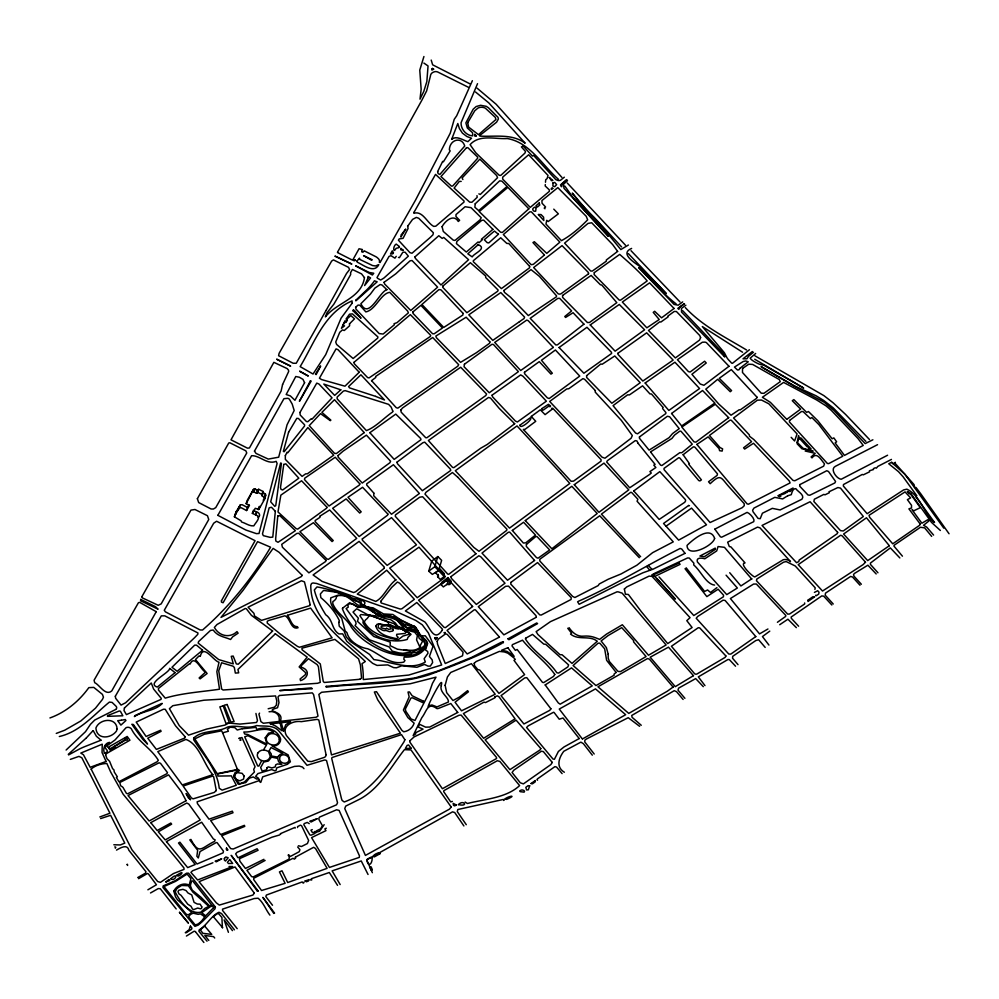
<?xml version="1.0" encoding="UTF-8"?>
<svg xmlns="http://www.w3.org/2000/svg" width="999" height="999" viewBox="0 0 999 999"><rect width="100%" height="100%" fill="white"/><g stroke="black" fill="none" stroke-linecap="round" stroke-linejoin="round"><path stroke-width="1.5" d="M438.286 574.437L437.599 576.735L440.297 579.42L443.656 576.997L444.343 573.676L439.298 568.231M444.343 573.676L443.656 576.997M297.565 827.559L297.577 826.61L300.437 825.137L301.636 825.811L308.641 840.459L307.405 843.556L301.461 846.515L298.401 845.753M212.824 774.887L212.824 774.662C203.684 764.347 199.438 744.33 185.926 739.41L157.78 751.623L182.255 784.952L212.824 774.662M498.439 234.216L488.798 242.932L487.225 242.657L484.278 239.723L494.43 231.044L498.464 234.315M545.292 184.553L545.204 185.989L549.275 189.847L549.363 191.346L530.257 207.392L502.672 179.071L502.684 177.16L528.646 154.758L548.051 175.462L547.077 178.621L545.716 179.72L545.479 182.255M280.444 720.616C284.653 710.189 262.512 712.05 277.535 707.742L278.983 702.597L277.997 696.977L279.333 695.504L312.287 692.881L313.599 694.58L317.994 716.096L316.096 717.257L263.374 723.251L260.914 721.64L258.928 714.16L259.565 713.136M434.715 637.936L435.689 639.822L437.187 637.911M186.101 793.631L188.249 797.789L189.161 797.352L186.413 793.768M253.296 510.327L256.78 512.062L255.931 515.009C262.188 516.808 255.257 522.902 253.821 525.886C249.288 526.261 246.079 523.326 241.558 521.977L241.121 520.841L234.403 516.795L236.351 511.388L240.334 504.845L242.183 504.72L247.477 507.48L246.566 510.539L241.271 507.767L239.423 507.904L235.427 514.448M729.72 572.727L740.896 585.963L751.81 578.808M234.403 516.795L236.351 511.388M235.577 514.485L236.488 511.438M238.087 509.827L238.998 506.78M238.212 509.977L239.123 506.93M239.423 507.904L240.334 504.845M246.566 510.539L249.463 505.357L246.191 503.683L247.103 500.636L253.534 489.298L254.932 488.911L257.355 490.159L258.679 489.273L263.087 491.471L261.713 495.329L265.06 498.414L258.816 509.44L255.245 508.291L252.372 513.386L255.931 515.009M246.191 503.683L253.534 489.298M252.61 492.345L254.021 491.97L254.932 488.911M254.021 491.97L256.443 493.206L257.58 489.797M256.443 493.206L257.243 493.094L258.167 490.047M257.243 493.094L258.679 489.273M252.372 513.386L252.984 511.351M255.869 515.109C255.145 508.491 262.787 514.922 258.092 517.345M261.713 495.329L263.087 491.471M262.175 495.954L263.224 492.582L262.625 492.282M258.192 509.615L258.803 507.579M258.816 509.44L259.74 506.393L259.103 506.555M264.56 497.19L265.472 494.13L263.224 492.582M265.06 498.414L265.472 494.13M443.656 575.961L438.611 570.529L432.342 574.388L428.733 571.178L431.78 561.026L437.837 556.555L441.645 560.364L438.598 570.529L435.527 572.664L438.611 576.061L437.599 576.735M428.733 571.178L434.79 566.72L437.837 556.555M441.058 584.627L441.745 582.342L447.939 577.634L451.223 581.256L450.537 583.541L448.926 584.79L447.889 583.653L443.344 586.937L441.058 584.627L446.053 580.831L448.039 580.794L450.537 583.541M446.053 580.831L447.939 577.634M447.065 584.715L447.752 582.429M448.039 580.794L447.377 579.545M423.926 56.518L419.767 70.117L421.153 89.261L420.005 99.163L423.776 91.433L426.848 81.556L428.047 65.934L423.876 63.062M260.801 782.342L262.7 776.847L294.443 766.408L299.188 766.071L302.472 767.057L303.983 768.681M666.021 526.198L691.545 508.116L706.505 524.8L678.621 540.122L663.548 523.464L688.623 505.482M162.15 703.558C155.27 710.801 142.795 710.876 134.39 716.595L135.227 715.471L162.025 703.408M477.534 83.666L461.076 122.715C460.764 129.246 466.183 135.452 472.689 135.889L472.552 132.742L467.332 127.997L465.884 122.84L473.189 109.191L476.161 106.531L480.619 105.295L486.213 106.319L488.411 107.742L498.014 117.345L498.389 118.993L496.578 122.203L479.532 135.664M472.377 80.694L456.693 115.772L454.233 119.318L450.249 133.179L415.509 200.15L380.02 262.562L379.358 262.325A4.371 3.809 16.7 0 0 377.747 258.104A7.505 6.543 16.7 0 0 375.362 256.456L364.136 250.799A4.883 4.258 16.7 0 1 362.874 252.21L361.863 251.835M101.011 740.122L96.379 736.263L93.294 730.781M261.701 760.626L258.866 766.096L257.692 765.971L244.705 736.8L247.939 735.676L266.421 745.079L263.611 749.762M337.512 252.198L421.903 100.137L426.635 90.921L430.419 76.074A5.582 4.87 16.7 0 1 432.03 72.952L432.205 72.827A8.367 7.293 16.7 0 1 435.127 71.616A4.833 4.208 16.7 0 1 438.474 72.378L468.456 87.313M247.477 507.48L248.926 504.895M176.186 908.953L160.302 888.735L158.229 888.586L150.524 892.969M263.199 500.262L265.971 495.354M396.228 256.356L394.93 258.154L390.984 255.657L389.036 256.431L377.01 277.56L377.634 278.309L380.656 280.045L383.866 278.084L408.341 256.169L405.144 252.223L402.884 252.16L399.425 257.655L398.476 257.405M395.804 580.032L386.7 570.217L357.28 594.118L375.786 601.423C383.928 597.34 388.124 585.314 395.966 579.782M324.176 824.687L319.543 831.28L316.92 832.03L316.246 830.981L320.467 828.933L322.49 825.836L319.368 820.329A3.184 2.772 16.7 0 1 319.63 817.057L336.563 809.789L339.123 810.401L359.453 855.831L359.265 857.404L329.42 867.444L311.563 837.612L325.949 830.656L324.862 828.883L326.311 828.196M222.39 927.734L221.903 917.457L218.706 913.773L217.17 913.698L213.399 916.732L222.665 927.734M123.252 787.899L126.461 793.431L127.622 793.78L166.883 773.726L167.457 772.627L160.577 763.398L159.153 762.761L119.868 782.479L120.592 785.726L122.752 787.062M227.397 862.399L229.745 859.527L232.655 863.436L228.147 863.473M92.994 730.706L86.364 737.886M425.462 648.039L426.71 644.343L426.461 640.846L419.917 634.827L414.61 626.261L411.526 627.559L407.08 627.709L400.724 622.34C395.317 614.248 385.502 617.182 377.784 614.535C371.178 612.05 365.921 605.182 358.079 607.492L352.884 603.896L349.375 603.721L347.889 605.044L348.239 607.13L346.116 608.578L355.594 621.465L356.094 623.726L355.057 625.549L369.493 639.772L389.16 646.94L392.245 651.136L398.851 652.859L402.784 653.296L412.212 652.01L420.891 648.413L420.292 645.429L422.602 641.183L419.118 638.186L417.707 632.567L414.448 630.619L404.732 629.507L397.078 620.079L388.661 616.982L382.417 617.082L375.087 613.274L371.828 607.979L366.208 607.105L358.566 602.135L345.342 595.529L337.038 595.516L330.819 597.839C329.033 606.293 337.287 612.275 341.745 618.381L345.13 630.906L346.953 632.642C349.051 641.42 359.303 647.464 367.732 648.788C379.695 653.696 389.685 665.359 403.808 662.112L404.97 660.576L403.808 659.228L404.17 657.067C412.387 657.642 420.679 654.907 425.462 648.039L424.175 649.25M478.071 244.83L478.621 244.78C487.112 248.801 474.125 253.209 472.202 256.893L467.807 253.833L478.196 244.705M86.064 738.149L68.294 754.357M124.513 738.623L126.798 738.298L127.497 739.909L124.75 740.434L114.698 746.528L115.547 747.439L114.897 747.889L113.749 747.689L109.915 749.962L108.903 748.214M275.374 633.803L237.924 669.48L238.711 672.851L235.339 673.076L234.315 667.419L233.017 666.158L221.616 662.762L218.719 670.853L221.666 689.06L223.089 690.009L317.607 683.279L320.242 682.379L318.419 666.683L317.145 664.597L308.466 658.691L301.386 665.546L301.298 667.207C310.914 670.179 307.804 678.358 300.524 680.656L300.125 678.97L305.382 674.662L305.744 672.777L299.138 666.92L307.168 657.117L275.249 633.741M566.858 179.895L561.938 184.178L561.75 186.751L561.163 186.463L560.539 184.865L566.57 179.595M564.323 177.198L560.526 180.245A4.446 3.884 16.7 0 1 558.041 180.494L555.844 179.633L533.566 155.407L532.442 156.056L523.101 146.016L521.403 146.915L525.511 151.461L524.912 153.122L500.749 175.412L499.213 175.287L475.849 152.847L470.079 144.655C479.445 134.103 494.98 139.311 507.292 138.549C530.019 142.382 542.37 165.484 558.429 179.271M567.519 180.607L563.436 184.34L564.023 188.361L608.354 236.301L573.913 198.813L564.885 186.114M753.521 352.222L748.501 356.331L746.977 358.766L743.019 358.828L752.334 351.523M755.656 353.471L750.187 358.154L751.26 359.54A29.396 25.637 16.7 0 0 759.527 364.26L764.098 365.347L803.683 388.062L754.732 359.253M749.412 349.762L732.517 363.274A1.349 1.174 16.7 0 1 731.031 362.425L728.583 359.865A12.675 11.051 16.7 0 1 726.385 356.618L724.412 352.772L702.309 326.548L742.557 352.222M434.802 637.749L436.963 637.574M814.897 589.422L815.221 587.837L795.241 565.971L786.188 561.563L783.553 562.187L756.805 579.058A11.339 9.89 16.7 0 0 756.493 580.756L787.687 614.135L789.61 613.998L804.657 603.983L804.657 602.946M811.038 457.018L815.184 453.296L805.182 451.024M115.31 848.201L115.772 847.252L114.86 846.827M811.962 457.929C816.957 451.036 821.29 460.414 824.5 463.811L823.638 466.171L794.817 480.756L793.006 480.407L753.82 439.523L749.412 436.163L749.4 434.952L733.566 417.969L757.354 400.187L761.488 400.037L768.843 403.808L797.077 433.928L794.592 440.996L791.146 437.325M685.851 305.207L681.48 308.391L681.518 312.05L724.799 356.993L723.276 353.396L682.729 310.739M452.347 801.423L450.674 801.885L443.656 791.57L443.868 790.646L497.302 760.726L499.862 761.425L519.605 785.601C506.306 798.014 484.69 799.113 467.407 803.496L465.147 802.047M631.63 248.426C619.293 253.484 634.615 262.762 639.922 266.496L666.321 293.631L628.371 253.621M682.704 301.923L678.209 305.195L674.063 304.408L638.748 267.632C651.048 278.908 662.387 293.444 676.123 303.846M684.477 303.771L680.032 306.968L678.833 309.353L677.797 308.391L684.34 303.634M786.887 419.28L800.624 409.14L792.282 400.736L793.855 399.612L806.58 412.337L808.478 411.563L817.744 420.641L832.13 438.773L833.853 437.899L836.613 441.783L835.152 442.932L844.48 455.419L863.236 445.429L857.941 438.474L831.193 410.239L825.936 405.819L816.732 400.012L783.603 382.405L762.387 397.277L770.391 402.36L786.65 419.193M628.396 245.017L620.829 249.575L602.822 227.647L579.108 202.11L572.29 193.094L580.107 202.322A181.331 158.129 16.7 0 0 594.305 217.52L621.59 246.903M777.409 622.29L785.614 616.458L785.826 615.446L756.343 584.015L753.571 584.065L730.394 598.551L759.54 633.89L767.944 628.995M769.779 631.131L762.449 636.563L768.918 645.042M891.458 459.415L877.846 466.396L876.398 468.119L875.274 467.769L873.451 468.606L873.463 469.542L869.442 470.754L869.542 471.84L863.311 474.837L862.262 474.463L843.456 484.552L843.343 486.014L867.132 513.711L903.62 489.91L906.867 489.173C919.929 495.279 923.675 512.524 933.79 522.24L934.527 522.465L915.683 496.428L916.807 495.741L903.096 476.785L898.476 471.653L888.735 463.761L891.707 462.25L893.168 463.761L895.379 462.3M444.155 632.667L445.217 632.479M814.41 592.407L817.694 590.734L819.055 592.245L818.668 594.155L816.121 595.779L815.609 595.242M109.503 742.569L106.069 744.942A3.084 2.685 16.7 0 0 105.794 748.638L106.98 750.199A1.686 1.474 16.7 0 1 106.643 752.21L104.408 753.221M66.109 750.024L85.514 731.655L90.497 724.287L94.743 720.042L115.622 709.502M779.707 624.725L787.924 619.205L796.353 627.647M170.891 878.683C179.508 870.841 175.112 882.067 170.929 878.908M127.61 865.459L127.447 864.247L126.861 864.572M191.184 929.52L186.289 932.654A1.586 1.374 16.7 0 1 185.315 932.679L189.123 929.744L190.372 926.098M186.413 936.051L194.143 931.218L195.354 931.518M279.807 690.659L311.363 687.886L312.275 688.748L280.07 690.496M503.783 800.474L504.283 799.887L503.296 799.462L457.817 809.515L457.28 811.613L466.283 824.687M137.7 877.584L145.517 873.114L145.966 871.727L128.883 850.286C127.385 843.543 120.23 847.989 116.508 850.087M138.611 878.67L147.54 873.438L148.414 873.938L156.431 884.764L147.877 889.797M432.48 68.407L431.855 70.042L433.778 69.206L432.055 68.631L432.704 68.556M582.517 738.923L625.674 714.71L595.479 688.885L559.253 709.065L582.28 738.848M109.316 742.369C104.483 743.493 102.81 748.651 104.283 752.946M265.135 860.426L246.915 870.304L251.586 876.598L253.147 876.96L289.061 859.128L289.273 856.805L288.099 855.119M872.889 439.785L865.159 443.593L833.865 410.339L824.187 402.247L793.643 385.826L761.051 366.608L794.555 385.926L816.046 395.779L823.663 400.424L833.291 407.929L865.908 441.371M887.587 455.232L841.245 479.233C836.812 478.958 829.62 469.293 835.339 466.346L877.547 444.68M263.911 859.327L245.429 868.468L239.872 861.175L239.448 858.715L258.079 850.286L257.093 848.763L238.761 857.442L237.799 857.579L235.664 853.883L237.05 852.309L271.953 837.212L279.558 834.977M68.581 754.932L79.695 748.875A91.796 80.057 16.7 0 1 85.002 746.528L100.899 740.247M312.25 829.595L310.939 830.206L312.35 832.479L314.623 832.292L314.822 833.528L310.964 835.226L309.865 834.852L303.796 824.6L304.245 823.588L307.292 822.414L309.228 823.638M56.269 733.416L64.723 730.219L80.869 720.928L95.504 708.154L102.46 699.4L103.459 697.165L102.41 694.367L93.794 687.399L88.836 687.637C79.071 701.161 65.747 712.275 49.95 717.944M229.058 866.533L232.655 866.545L197.615 879.982L190.921 872.402L192.532 870.791L212.924 862.761M790.471 561.563L759.952 527.822L757.529 527.122L727.659 542.182L729.32 546.553L730.881 546.878L745.054 562.912C738.448 563.224 753.034 577.172 754.832 576.935L783.241 559.74A7.542 6.568 16.7 0 1 786.837 559.715A9.403 8.204 16.7 0 1 789.822 561.076A1.948 1.698 16.7 0 0 790.384 561.563M70.33 759.39L78.958 756.38L81.843 757.766L109.94 813.223L99.825 816.957M100.637 818.581L110.627 815.296L124.8 843.131L120.305 844.954L113.836 844.767M302.897 882.966L304.008 882.616L302.01 881.992L266.371 895.054L265.834 896.615L272.515 905.256M355.432 260.402L354.245 260.789L350.686 259.253L337.512 252.56M311.85 879.832L310.589 879.944L311.538 878.658L329.308 872.502L337.55 885.351M222.615 732.804L237.487 769.492L217.208 773.676L194.805 738.873L204.358 734.24L221.653 730.806L222.615 732.804L228.384 731.268L227.385 729.183L230.27 727.185L234.753 727.584L237.263 730.007L242.357 728.633M59.316 736.525C79.957 731.792 93.731 714.847 109.415 702.085L112.113 702.422L116.021 706.218A2.498 2.173 16.7 0 1 115.884 709.327M268.169 708.766L274.375 707.205L276.298 705.257L276.798 700.986L275.562 695.928L203.983 700.212L172.79 705.706L169.418 708.678L179.271 725.636L188.561 735.177L206.456 729.133L224.987 725.074L228.846 723.039L239.947 724.1L256.493 722.477L257.467 720.629L255.931 713.436M403.896 649.725C409.378 650.199 414.597 651.585 420.042 647.489L416.571 639.86L417.395 635.551L414.61 632.18L405.182 629.695L397.527 625.998L395.367 622.976L390.509 619.542L384.927 618.593L378.946 616.196L368.494 615.134L356.705 608.791L353.034 612.062L358.354 618.181L357.505 621.353L373.801 636.5L390.234 642.107L390.159 645.654L397.44 649.175L410.264 651.036M242.395 728.783L256.056 727.359L256.743 729.532C265.746 725.836 277.722 729.407 280.644 739.148C280.794 743.606 276.236 746.777 272.078 745.916L288.174 754.919L290.372 761.775L287.437 764.31L276.748 767.844L276.111 770.316L274.9 770.866L271.678 769.58L257.942 773.563L255.682 776.31L258.366 778.184L260.302 782.429M688.598 505.494L689.497 505.744M121.541 720.192L125.262 719.542L125.936 720.516L120.891 725.112L117.682 720.704L121.316 720.229M239.985 740.321L240.959 740.172L240.359 738.873L238.761 738.361L241.958 737.537L255.07 766.72L253.709 769.405L254.42 772.04L244.493 781.942L239.635 783.84L234.053 777.035L235.002 773.401L239.56 770.579L237.2 768.868M270.404 723.875L290.647 721.665L285.789 724.687L283.366 731.093M269.056 711.763C273.152 710.901 277.722 712.737 279.083 716.907L279.308 720.516M355.244 259.99L355.319 260.002A1.336 1.161 16.7 0 1 354.795 260.077A3.447 2.997 16.7 0 1 353.196 259.24L359.053 248.751L362.4 249.525A5.445 4.745 16.7 0 0 361.763 251.511M446.166 580.456L448.151 580.407M109.166 748.176L110.764 748.426L125.025 739.822L124.45 738.848M283.616 731.081L281.231 722.602M395.616 611.326L415.734 620.404L422.277 624.812L428.421 633.016L441.683 664.972L408.753 675.062L363.286 679.57A105.557 92.058 16.7 0 0 362.025 663.686L365.309 661.513C343.581 640.184 310.502 619.442 310.776 585.264L311.551 583.516L312.962 582.954L316.621 583.478L395.567 611.288M394.655 623.938L369.792 615.259L368.419 616.783A10.677 9.316 16.7 0 1 365.584 619.817L364.223 621.927C370.829 634.178 385.577 637.187 397.939 639.947L402.947 636.088L409.94 633.99C404.32 628.87 395.741 627.247 388.636 624.363L388.361 622.552L386.288 621.378L370.554 615.546L360.876 614.547L359.89 615.684L363.224 620.554L362.999 622.789C371.116 637.424 391.608 644.155 407.23 639.435L407.967 637.312L411.051 634.353C406.206 630.082 399.051 629.183 394.655 623.938L396.328 625.087M257.754 492.332L262.175 494.517M270.267 723.601L275.574 725.998L281.943 730.731L280.095 722.889M754.944 355.819L823.938 395.654L833.116 402.784L845.591 414.448L869.48 439.523M469.992 83.854L432.654 64.823L431.206 60.077M746.553 349.987C725.311 337.187 702.447 326.036 685.326 307.617M461.188 181.406L459.303 181.393L454.12 188.099L469.705 202.148L471.94 202.26L477.185 197.327L476.985 195.629M478.846 193.868L480.344 194.443L497.527 177.735L496.678 175.537L479.832 159.178L462.112 177.934L462.874 179.533M477.11 88.174L496.116 104.233L561.85 177.335M479.632 135.514L480.519 136.139C495.554 136.875 512.15 133.479 525.149 143.207L488.861 102.934L475.524 91.97M297.652 846.977L299.95 849.687L299.225 851.697L290.259 856.518L288.748 854.807M639.597 726.298L628.209 717.694L586.288 739.085L584.902 740.122L584.752 741.932L594.205 754.008M641.246 725.286L632.092 717.319L631.743 715.459L674.225 690.684L676.56 691.695L683.116 699.462M280.557 834.415L280.307 833.715L295.005 827.409L295.304 827.971M714.585 585.089C705.931 583.965 700.923 570.991 693.718 564.947L693.868 563.174L689.26 558.029L687.587 557.954L654.345 573.451L654.795 574.238L679.083 562.986L680.082 564.36L654.682 576.46L675.324 599.075L656.78 578.384M544.954 208.779L544.23 208.104L545.566 206.98L542.057 203.234L541.92 200.574L557.817 187.612L586.226 216.296L587.662 219.805C580.244 227.472 570.766 235.677 561.438 240.672L545.978 224.088L546.715 220.304L548.164 221.553L558.341 213.848L553.771 209.153M200.387 655.956C203.546 643.668 213.724 661.188 219.031 662.225L216.845 671.653L219.518 689.21C202.298 691.832 182.655 692.894 165.222 698.139L158.504 690.084L158.416 688.498L189.298 663.885L190.097 664.06C194.68 653.945 200.811 670.054 205.532 672.14L199.113 677.971L200.087 678.87L207.13 673.501L195.492 659.565L198.976 655.968L199.875 656.393M438.598 570.529L434.79 566.72M631.006 250.687L679.982 301.935M648.264 565.422L651.897 569.23M894.679 462.824L914.048 484.577L914.659 487.387L916.021 487.512L921.103 494.255L949.05 533.753M567.257 183.004L625.474 245.192M639.31 557.704L599.725 515.771L539.797 559.265L539.835 561.026L572.639 596.428L574.887 597.514L598.151 585.614L599.3 583.953L608.204 579.245L621.066 573.95L636.875 565.222L652.609 552.672L673.264 541.87L637.087 501.261L637.861 499.25L631.868 492.707A1.424 1.249 16.7 0 0 630.606 492.357L601.423 514.135L640.621 556.705M798.613 626.211L791.308 618.294L791.158 617.045L821.752 595.928L823.713 596.178L831.842 604.994M738.011 664.635L732.529 658.191L732.729 656.318L755.818 640.534L758.628 639.747L765.184 647.414M735.551 666.208L729.332 659.59L727.921 659.527L698.338 676.872L704.969 685.601M876.185 573.963L867.894 565.197L854.307 573.526L853.471 574.787L854.133 576.348L861.35 584.253M877.946 572.764L870.479 564.435L870.354 563.149L890.334 547.877L899.849 557.929M833.253 604.008L825.199 595.179L825.511 593.119L850.649 576.423L852.509 576.997L859.977 585.214M659.053 576.923L693.781 615.534L723.438 596.765L723.563 595.204L718.169 589.21L706.855 596.615L685.014 568.706M726.086 575.187L737.362 588.011L726.748 594.617L697.364 561.888C695.828 557.142 702.01 557.892 704.807 558.778L716.708 550.924L718.056 546.54L724.45 547.327L751.735 579.058M703.296 686.663L695.691 678.596L678.596 688.136L677.984 690.172L684.914 698.313M190.497 926.198L191.446 927.322A1.723 1.498 16.7 0 1 191.296 929.445M646.64 566.508L649.675 570.079M569.055 627.647C572.402 632.742 577.509 636.987 583.965 636.138A22.802 19.893 16.7 0 1 595.579 637.787L599.612 639.385L606.518 634.103L622.34 624.762L648.488 655.244L666.121 644.954L622.127 593.144L618.431 591.92L617.032 591.808L550.474 621.628L536.126 631.643L537.887 634.477L560.002 654.695L562.1 654.782L572.015 663.398L597.277 641.258C589.635 634.964 578.309 640.696 570.516 634.053L571.59 633.241L567.744 628.259M562.1 773.613L556.58 767.082L554.92 766.633L537.674 778.745L536.938 779.557L537.512 780.256M902.434 556.181L893.93 546.078L894.117 545.267L920.466 527.26L924.612 527.847L931.667 536.376M933.59 535.077L926.735 527.135L923.538 525.299L928.82 521.053L927.746 519.755L921.865 523.226L912.324 510.152L912.087 509.49L913.623 510.876L920.291 507.654L910.351 493.743L909.227 493.856L907.279 491.471L910.938 493.581L931.53 522.415L940.371 530.481M214.698 937.999L213.549 936.625L204.832 935.489L208.803 940.434M564.348 772.239C555.631 767.032 558.916 757.692 563.773 751.298L580.881 742.145L583.379 743.681L592.307 755.169M207.018 941.183L198.876 931.205L199.238 929.844C206.993 925.261 210.851 916.058 218.968 912.262L221.566 913.598L234.415 929.832M237.213 928.67L222.64 910.564L222.54 909.14L254.146 898.538L258.104 898.213C263.649 902.759 265.709 909.677 269.905 915.121M686.138 567.782L704.595 591.445L707.579 589.984L710.526 592.457L716.92 587.637M203.871 942.482L195.454 931.667M232.48 930.631L224.151 919.892L228.409 932.317M891.632 462.462L904.857 474.2L943.805 528.159M274.575 913.186L262.887 897.389L273.876 913.473M463.886 825.948L454.72 812.537L452.547 811.85L366.933 859.752C367.595 866.957 372.04 865.284 372.227 858.054L370.716 857.417L367.345 859.128L366.933 860.326L372.365 872.689M340.159 884.552L332.13 870.878L361.251 860.963L368.044 874.475M444.33 632.941A2.135 1.861 16.7 0 1 445.192 632.704M442.082 226.711L443.294 231.443L453.234 240.122L454.995 240.434L480.007 219.892L481.231 217.745L471.029 207.655L465.122 206.743L455.994 214.56L455.981 216.558L459.627 220.292L458.291 221.466C453.571 213.436 444.93 221.204 442.082 226.711M287.412 615.309C290.434 618.568 291.608 626.935 297.402 626.698L298.077 627.747C290.771 630.307 290.272 617.744 284.952 615.784L268.656 620.491L267.245 621.328L267.245 623.089L280.931 634.64L297.527 646.44L299.513 647.24L332.13 637.837L310.627 608.091L287.412 615.309M559.078 347.515L583.891 373.226L611.6 353.471L611.425 352.247L586.962 327.285L559.078 347.515M244.168 776.136L243.506 779.12L239.86 780.831L236.164 779.432L234.802 776.523A4.446 3.871 16.7 0 1 237.675 772.639L242.17 773.351L244.168 776.136M433.029 646.278L429.42 656.48L432.155 659.815L432.629 662.549L430.332 666.108L428.009 666.121L424.525 664.422L416.895 667.282L401.785 665.796L396.516 667.794L393.643 667.619L387.749 664.897L377.023 665.421L372.639 663.336L346.79 641.321L342.669 633.853L338.898 633.928C331.581 629.495 333.029 619.592 325.736 614.76C320.929 606.992 316.483 598.938 314.335 589.947L316.995 586.913C327.797 588.611 338.561 592.844 349.076 596.328C353.708 600.387 361.288 597.727 364.96 602.634L364.185 605.344L365.197 607.017L373.027 607.792L383.541 613.935L392.819 614.485L401.061 620.092L415.109 626.848L419.867 634.877L420.966 636.013L425.274 635.776L433.029 646.278M673.089 687.062L667.257 691.258L628.758 713.411L597.964 686.788L647.489 658.566L649.412 659.128L673.089 687.062M920.179 524.025L919.592 525.312L892.744 543.818L869.642 517.295L869.055 515.309L905.044 491.895L910.626 497.902L907.392 499.65L911.513 505.282L911.513 507.979L908.903 508.853L920.179 524.025M441.246 685.701C439.098 692.344 448.913 697.127 448.439 701.997L437 706.892L431.93 704.969L430.207 705.419A3.659 3.184 16.7 0 0 429.333 705.506C422.877 714.697 445.017 670.554 441.246 685.701M474.225 663.274L474.525 665.634L477.722 669.505L479.732 670.067L498.963 693.381L524.612 674.6L513.986 660.327L515.259 659.452L514.198 658.141L507.867 653.184L504.383 651.947L499.413 651.385L476.136 661.55L474.225 663.274M254.47 451.123L256.031 453.421L268.281 459.09L278.684 457.192L287.05 424.812L294.181 410.489L292.207 404.083L289.31 399.076L287.974 398.301L283.941 398.663L254.47 451.123M489.922 341.92L489.485 343.331L476.423 352.684L460.564 362.362L436.376 337.674L435.851 336.076L466.146 317.22L489.922 341.92M265.21 737.849L266.908 744.205L247.764 734.49L244.668 734.003L243.831 731.98C253.284 732.717 265.422 725.486 273.614 732.23L268.531 733.166L265.21 737.849M829.307 491.633L829.295 492.732L825.024 494.817L823.825 494.405L814.335 499.238L813.86 501.498L840.484 530.631L843.268 530.981L863.336 516.508L840.496 488.111L837.899 487.537L829.307 491.633M393.256 629.682L392.819 631.018L389.423 631.668L385.964 630.394A4.346 3.796 16.7 0 1 382.055 629.982L378.134 627.547L378.584 623.95L384.041 625.474L389.935 624.912L392.445 627.185L393.256 629.682M141.87 596.715L142.245 597.839L158.192 605.294L161.176 603.883L208.754 519.517L207.442 515.709L194.967 509.502L190.959 510.114L141.87 596.715M217.857 515.334L245.879 530.044L256.418 533.641L259.016 533.491L277.11 463.499L276.174 461.351C267.12 465.01 259.79 455.307 251.598 455.706L217.857 515.334M279.533 758.116C279.021 762.125 284.091 764.56 287.312 762.637C293.806 757.504 281.281 750.561 279.533 758.116M338.811 622.414L339.223 626.173L344.093 630.918L346.253 636.887L350.299 641.458L369.58 654.42L373.901 659.627C390.134 661.413 410.439 671.166 425.337 661.962L424.125 658.728L427.972 653.259L427.672 651.51L425.449 649.949L427.672 643.481C425.749 638.411 419.455 636.375 418.119 630.993L415.397 626.897C403.758 623.676 394.193 613.523 381.368 616.071L381.118 615.596A3.184 2.772 16.7 0 0 378.459 612.774L371.416 608.204L366.296 607.429L363.436 605.581L361.176 603.633L361.064 600.774L357.492 601.323L353.721 600.012C345.916 592.569 333.778 591.957 323.551 590.421L320.367 593.943L320.816 597.614C328.446 604.045 335.127 611.625 339.36 620.716L338.811 622.414M373.826 493.119L373.763 495.804L391.508 514.248L419.393 493.481L393.419 464.722L366.708 483.816L366.72 485.014L373.826 493.119M574.288 484.69L598.938 512.312L628.783 489.86L603.983 463.099L574.288 484.69M714.834 529.145L720.391 536.788L721.615 537.225L753.783 521.64C755.344 519.243 749.912 513.324 747.127 512.362L714.834 529.145M683.129 454.732L689.397 463.611L688.761 464.235L701.423 479.87L699.912 480.931L698.738 480.531L679.645 457.854L678.646 457.754L663.998 468.419L664.06 469.655L710.077 522.527L742.245 507.667L744.243 505.719L744.205 503.646L729.183 487.025C720.828 477.747 721.128 473.176 710.189 483.703L708.541 481.755L717.107 475.387L717.507 473.913L695.217 447.502A1.761 1.536 16.7 0 0 693.281 446.915L683.129 454.732M437.187 641.37L437.537 644.18L445.254 663.511L462.537 655.794L463.074 652.172L447.452 634.64A2.21 1.923 16.7 0 0 446.516 634.103L446.191 634.028A2.11 1.836 16.7 0 0 445.304 634.04L438.286 639.16L437.187 641.37M193.731 738.024L193.669 739.747C203.272 755.094 217.295 769.455 219.231 788.273L222.128 790.122L236.288 785.251L231.356 775.873L217.982 776.073L217.52 773.963L238.187 769.804L238.661 770.466L235.264 772.602L233.616 775.786L238.187 784.215L245.804 782.554L249.35 778.146L253.284 776.935L256.78 779.108L258.279 778.646L259.053 780.669L197.115 801.81L197.477 803.658L209.003 819.18L232.342 811.151L233.004 812.761L210.652 820.541L220.567 834.552L244.393 825.349L244.767 826.385L221.653 835.763L230.632 848.576L233.179 849.025L336.563 804.794L337.537 802.759L326.548 760.589A2.785 2.423 16.7 0 0 325.537 760.127A2.685 2.348 16.7 0 0 324.375 760.052L307.018 765.321L279.42 731.605C273.601 724.287 264.398 726.797 256.693 725.536C247.103 729.62 236.613 724.35 227.572 727.06C217.145 732.929 202.797 729.57 193.731 738.024M364.448 277.597C361.675 298.451 336.888 302.235 325.374 316.883L326.923 312.899L333.878 304.146L338.886 295.567L350.674 274.538L350.599 272.64L352.385 269.493L361.526 273.863L364.448 277.597M115.322 696.278L115.659 698.289L121.054 705.094L125.599 702.784L194.593 637.674L197.777 634.34L197.952 632.979L164.823 615.859L161.326 615.846L115.322 696.278M156.231 611.675L111.763 690.921C105.457 696.415 99.638 684.814 94.73 682.704L94.068 680.244L138.449 602.697L139.748 602.385L156.231 611.675M221.453 600.749L221.478 602.122L223.089 602.759L257.58 541.645L270.579 547.202C252.809 577.547 229.433 606.568 202.547 630.019L200.125 629.944L165.422 611.85L164.286 610.264L213.686 523.226L216.596 521.241L255.082 540.696L221.453 600.749M326.049 754.657L326.036 755.057A3.759 3.272 16.7 0 1 324.538 757.317L311.401 761.625L307.842 761.226L286.451 735.576C280.969 725.861 293.244 720.291 301.323 721.653L317.12 719.367L318.818 720.004L326.049 754.657M338.124 455.519L338.062 457.005L362.25 483.054L389.897 462.737L390.559 461.201L366.383 435.139L343.007 451.211L338.124 455.519M386.875 289.685C379.308 291.833 368.768 320.142 360.889 303.721L370.329 294.193L374.837 288.149L380.144 284.54L381.993 284.99L386.875 289.685M399.363 246.553L399.051 247.615L396.153 248.326C392.944 254.283 392.844 245.717 396.203 244.093L399.363 246.553M396.965 462.2L397.477 463.773L422.377 490.709L450.724 470.467L450.424 469.193L424.737 442.17L422.864 442.732L396.965 462.2M837.661 532.38L837.287 533.641L799.175 560.064L798.8 561.563L796.578 562.737L762.037 525.437L810.102 501.735L837.661 532.38M529.62 266.358L529.57 267.807L501.411 288.624L473.339 261.726L473.276 260.751L500.699 237.774L506.818 243.419L508.778 243.494L529.62 266.358M553.034 182.854L552.897 186.051L554.77 186.663L556.618 184.59L554.695 182.417L553.034 182.854M550.911 708.815L549.762 710.339L523.926 723.988L501.036 695.641L524.712 677.921L526.798 677.647L550.911 708.815M105.619 754.944L107.005 758.765L109.578 761.263L112.575 768.593L113.936 769.904L114.286 772.027L117.37 776.822L116.384 777.434L118.918 781.742L157.155 761.725L158.329 760.314C151.074 748.139 137.7 741.62 131.281 728.733A4.071 3.546 16.7 0 0 125.999 727.747L114.997 739.997L106.581 746.116L107.805 747.252L108.928 746.84L127.198 736.463L129.957 740.209L106.556 753.533A2.735 2.385 16.7 0 0 105.619 754.944M400.699 410.214L401.273 412.262L425.711 437.712L426.873 437.749L485.776 395.567L486.575 394.031L460.676 367.22L402.522 407.992L400.699 410.214M457.829 477.272L506.968 529.258L506.63 530.444L478.983 551.298L473.776 547.377L424.962 494.043L425.924 492.332L452.447 472.515L457.829 477.272M451.173 807.03L449.463 809.14L365.422 855.419L344.755 808.603L345.716 806.093L360.065 799C380.269 787.874 390.734 767.045 404.42 749.662L411.001 749.912L451.173 807.03M315.996 832.579L314.835 831.543L315.996 832.579M494.992 696.79L494.942 697.789L485.564 702.572L483.953 702.16L463.399 713.573L483.603 738.286L515.072 718.83L498.951 696.728L497.252 695.853L494.992 696.79M520.067 790.946L520.229 791.658L524.113 792.145C526.148 790.646 520.979 788.723 520.067 790.946M645.167 382.992L668.831 410.452L699.575 388.549L674.924 362.2L645.167 382.992M780.631 496.241L779.682 496.715L777.921 495.766L793.044 488.012L790.271 491.483L788.049 491.258L786.962 492.594L785.164 492.644L784.989 493.568L779.045 495.579L780.631 496.241M91.134 769.055L131.943 849.774L157.68 881.518L160.414 882.367L173.414 873.576L184.003 869.417L183.966 867.969L177.647 860.077L123.139 794.205L110.702 772.052L106.868 763.473C101.361 763.598 95.342 765.434 91.134 769.055M371.566 380.656L396.228 407.679L397.827 408.141L457.804 366.196L458.666 364.672L432.704 337.512L375.686 376.448L375.799 377.422L371.566 380.656M369.855 432.692L394.168 459.39L420.941 439.697L420.654 438.486L395.779 414.11L369.855 432.692M531.281 416.433L535.739 421.316L524.999 429.345L523.339 429.433L571.091 481.281L573.551 481.131L601.048 461.138L601.073 459.665L552.809 408.329L551.698 408.241L552.21 409.178L545.092 414.635L540.309 409.827L531.281 416.433M696.89 444.43L747.102 503.883L748.426 504.208L790.097 482.917L789.222 480.894L753.496 443.256L744.667 449.075L743.581 447.789L751.573 441.67L731.318 420.304L730.132 420.092L709.427 435.464L720.092 447.589L722.614 448.863L722.152 451.098L719.592 450.674L719.043 448.601L708.129 436.85L696.89 444.43M725.911 655.993L725.112 657.404L696.927 674.013A2.26 1.973 16.7 0 1 694.567 673.701L671.428 646.266L698.301 627.697L699.712 627.896L725.911 655.993M325.999 560.389L325.624 561.513L308.903 572.864L282.43 547.24L281.73 544.355L296.753 533.503L298.651 533.229L325.999 560.389M364.223 432.604L336.388 453.546L334.453 453.284L309.24 425.624L320.529 413.623L330.307 420.666L330.856 420.129L321.903 412.375L334.49 399.712L364.223 432.604M437.637 171.578L438.136 173.651L439.897 174.413L464.747 146.016C461.75 136.189 449.687 139.448 449.363 149.788L450.162 150.899L443.406 161.813L442.669 161.401L437.637 171.578M467.707 122.727L468.606 127.085L478.471 134.665L495.954 119.48L495.254 117.333L485.314 108.142A7.642 6.668 16.7 0 0 477.959 108.067L474.725 110.814L467.707 122.727M190.996 882.554L190.409 885.826L192.108 890.072L200.986 897.227L209.303 905.681L211.888 905.331L192.67 880.931L191.259 881.218L190.996 882.554M166.433 841.608L187.675 867.607L195.205 864.497L178.509 843.031L179.895 842.182L196.99 864.01L223.102 852.846L223.439 851.123L217.108 842.656L216.159 842.594L200.025 851.56L198.314 857.954L196.865 856.255L197.665 850.299L189.798 839.909L190.921 839.447C199.313 855.469 201.274 847.726 214.648 841.32L215.122 839.859L213.349 838.935L201.661 822.227L166.433 841.608M458.466 804.595C469.18 807.08 463.536 799.075 458.466 804.595M560.764 473.201L569.792 483.441L509.527 528.109L455.307 470.729L517.007 425.924L560.764 473.201M554.795 674.412L553.521 676.41L543.668 682.604L542.432 682.317L517.157 649.487L515.359 650.337L512 645.866L512.4 644.667L522.514 640.184C532.205 652.297 545.716 661.463 554.795 674.412M579.22 738.548L564.01 746.965L558.391 751.46L554.42 759.29L552.984 759.028L526.61 727.484L528.184 725.861L553.508 712.275A1.611 1.399 16.7 0 1 554.133 712.537L559.24 719.205L563.024 717.994L579.22 738.548M617.869 353.309L617.956 354.345L642.819 381.056L673.139 360.102L646.665 332.817L617.869 353.309M624.363 589.023L625.399 594.193L628.396 594.505L641.408 611.775L667.719 643.581L692.107 627.522L686.8 620.666L690.059 617.669L652.035 576.386L649.138 576.098L626.773 586.9L624.363 589.023M106.081 761.463L90.172 767.294L83.454 754.745L80.819 753.071L102.248 744.18L102.06 752.547L106.081 761.463M279.345 739.385C279.395 749.15 262.612 744.892 267.008 736.375L269.455 734.165C273.426 732.342 278.933 734.827 279.345 739.385M445.129 685.302L446.678 692.669L452.972 700.536L459.552 697.015L467.619 690.646L468.394 691.832L455.057 702.21L461.513 710.826L495.204 694.243L471.428 663.648L450.724 672.464L447.427 676.935L445.129 685.302M177.023 875.136C177.959 879.132 187.675 867.906 177.023 875.136M413.923 212.462L413.861 213.249C422.827 210.527 427.072 223.014 433.766 226.398L435.801 226.174L464.023 202.06L463.998 200.961L435.539 174.388L413.923 212.462M414.985 256.855L415.334 258.316L440.971 284.977L468.581 259.703L443.768 237.45L442.182 238.411L438.798 235.727L414.985 256.855M524.438 372.315L524.625 373.738L547.352 397.839L549.15 398.564L579.732 376.099L555.419 350L541.47 360.252L552.322 373.226L550.961 374.113L539.26 361.65L524.438 372.315M583.928 324.163L557.467 344.805L555.844 344.992L530.207 318.331L557.817 298.364L559.715 298.364L571.615 310.951L564.785 316.496L565.584 317.445L573.076 312.712L583.928 324.163M442.769 286.189L442.682 287.237L466.883 312.712L497.702 291.246L498.151 290.085L485.726 277.572L485.639 276.036L470.354 262.7L442.769 286.189M714.622 538.399C713.161 545.729 687.312 558.641 687.037 545.429C692.544 539.91 710.102 524.962 714.622 538.399M425.549 645.017L421.428 651.223L415.209 654.545C402.385 657.404 388.811 654.195 377.547 648.438C367.395 643.406 358.067 636.725 351.436 627.322C346.703 618.181 336.963 613.648 332.842 603.858L332.842 601.56A9.191 8.017 16.7 0 0 336.114 598.413L336.651 596.166L337.999 595.392C346.241 593.731 351.91 600.986 358.067 605.232C367.52 603.808 372.714 613.935 381.156 615.958C396.503 611.713 400.512 630.232 413.136 629.02C418.793 632.916 422.814 638.848 425.549 645.017M757.005 397.202L756.543 398.376L740.222 409.902L739.198 409.74L731.031 415.222L718.606 403.871L705.794 389.16L717.694 379.308L730.244 391.72L731.58 390.597L719.255 378.334L731.305 369.605L757.005 397.202M277.784 516.058L275.637 539.048L275.861 541.071L278.034 542.295L295.392 530.694L279.782 515.596L277.784 516.058M359.852 483.916L359.215 485.164L329.008 506.043L304.47 479.557L304.72 478.196L335.239 457.242L359.852 483.916M375.699 396.391L384.503 399.975L360.914 374.775L348.564 386.588L349.575 387.887L375.699 396.391M456.418 805.057L454.595 805.893L453.471 805.281L453.171 803.371L456.418 805.057M671.59 413.474L681.68 425.936L714.847 403.072L702.559 390.509L671.59 413.474M275.349 511.313L272.777 537.1L270.18 537.375L263.311 535.651L262.5 533.828L269.143 507.829L271.453 507.242L275.349 511.313M407.654 226.224L408.079 228.509L403.059 238.349L399.213 238.898L398.426 240.21L409.952 252.66L412 253.234L430.232 237.45L432.967 234.79L433.391 232.792L418.706 218.257L416.333 217.407L412.587 219.393L407.654 226.224M299.962 412.462L300.162 414.972L306.393 421.503L307.804 421.703L311.251 418.718L311.988 419.205L332.055 397.852L318.956 384.016L316.758 383.129L299.962 412.462M326.873 507.13L326.685 508.129L297.69 529.133L296.129 528.621L277.984 511.95L280.856 495.142L301.573 480.769L326.873 507.13M423.713 701.323L422.764 702.609L412.4 697.814L410.951 698.039L405.319 709.065L405.894 711.388L411.064 718.968L414.997 720.479L429.058 693.031L432.442 683.428L436.001 677.172L410.302 683.728L321.591 692.27L318.868 694.43L331.493 754.932L400.437 733.179L377.697 699.787L374.363 692.007L376.523 691.708L401.835 730.294L403.746 731.805C408.566 731.118 412.662 727.859 414.135 723.176L407.854 717.582L403.409 710.027L409.165 696.902L408.017 692.032L409.44 691.907L412.175 695.779L423.713 701.323M595.354 390.634L595.204 392.095L621.341 420.392L632.33 435.564L631.081 438.261L604.982 458.204L602.135 457.242L549.662 401.448L566.708 388.973L568.768 388.723L582.929 378.621L584.627 379.308L595.354 390.634M202.572 650.199L177.148 671.278L171.978 667.27L194.693 645.142L196.528 645.154L202.572 650.199M475.936 553.783L448.813 574.225L447.777 574.138L395.304 516.358L395.392 514.972L419.68 497.215L422.627 496.728L475.936 553.783M616.121 672.427L614.023 674.15L614.16 675.187L595.978 685.564L573.101 665.534L598.064 643.194L599.8 643.169L604.657 648.838L606.643 660.314L616.121 672.427M662.799 407.192L662.637 408.603L665.908 412.575L665.784 413.598L637.537 433.828L635.589 433.029L613.061 405.631L627.597 394.842L629.432 394.905L642.582 385.826L649.949 393.918L651.485 393.993L662.799 407.192M363.636 255.657L371.403 260.152L372.277 259.802L363.636 255.657M534.552 560.464L507.554 580.244L481.993 553.096L508.316 532.267L509.665 532.08L534.552 560.464M173.801 891.208L175.549 896.927L177.497 899.837L191.758 912.512L188.099 914.959L186.076 914.085L163.936 886.538L175.487 881.405L187.1 874.1L190.909 878.633L189.161 885.102C183.366 882.204 176.448 885.638 173.801 891.208M445.117 576.473L444.355 577.847L417.232 597.739L389.71 568.094L418.993 547.177L445.117 576.473M787.749 495.741L782.629 498.926L774.799 497.34L753.958 508.091L752.597 510.277L753.071 511.788L758.066 518.406L760.214 518.693L762.424 513.211L772.314 508.354L780.094 509.952L801.897 499.25C805.381 495.092 797.577 491.595 795.841 488.673C792.919 488.174 791.882 492.607 791.27 494.692L787.749 495.741M384.078 282.292L384.59 283.953L410.776 310.489L437.624 287.163L412.063 260.514L410.052 260.851L395.716 273.876L384.078 282.292M215.397 907.042L214.96 908.828L202.422 921.49L198.302 925.049L194.917 926.36L162.949 887.462L163.162 885.901L175.15 880.743L186.563 873.188L188.574 873.201L215.397 907.042M536.126 207.48L535.651 211.239L534.053 211.214L532.742 209.79L532.917 208.591L534.39 207.23L536.126 207.48M150.787 822.639L157.18 830.506L170.792 823.039L171.641 824.15L158.292 831.842L165.235 839.934L200.237 819.929L188.811 804.095L186.763 803.021L150.787 822.639M281.418 463.536L275.761 505.606L274.737 506.343L270.692 501.81L280.657 462.974L281.418 463.536M295.329 857.204L295.579 858.178L294.318 859.14L293.019 858.291L253.821 878.208L253.659 879.532L261.526 890.509L285.115 883.328L279.445 871.915L281.993 870.791L287.712 882.554L327.11 868.343L315.522 848.526L313.649 847.289L295.329 857.204M305.07 881.031L306.456 881.755L308.429 881.043L309.166 879.607L305.07 881.031M463.074 313.374L462.849 315.035L443.731 327.447L421.903 304.458L438.898 289.61L440.959 289.81L463.074 313.374M514.672 423.738L487.187 444.493L480.719 448.214L453.808 467.682L452.535 467.395L428.384 440.497L488.523 397.44L490.546 398.077L499.138 408.304L514.672 423.738M508.016 638.811L508.916 639.747L537.599 623.588L536.688 622.989L508.016 638.811M594.318 272.615L594.068 274.475L619.243 300.1L620.591 300.137L647.177 280.944C639.372 271.491 628.284 262.025 619.705 254.408L594.318 272.615M545.192 684.939L558.366 702.984L560.164 704.17L592.232 685.888L571.528 667.881L545.192 684.939M637.911 443.106L655.094 464.398L653.796 465.172L655.881 467.507L649.912 471.603L651.286 473.014L649.562 474.475L629.72 487.774L606.705 462.013L607.38 460.689L635.264 440.634L636.975 440.946L637.911 443.106M650.549 451.898L660.614 465.147L661.9 465.522L679.795 452.672L681.793 452.747L692.282 444.193L680.893 431.156L679.732 431.206L674.512 435.114L671.94 438.449L650.549 451.898M865.509 562.212L863.136 564.585L822.527 591.033L798.189 564.672L840.634 535.252L842.12 535.826L865.509 562.212M283.753 464.46L280.482 487.637L281.031 489.36L282.655 490.01L298.813 478.184L285.826 463.836L283.753 464.46M320.167 516.008L319.98 517.307L315.147 520.541L315.147 521.615L333.241 540.546L332.055 541.558L313.411 522.714L299.9 531.693L326.71 558.791L328.321 559.428L356.718 538.386L329.645 509.965L320.167 516.008M185.115 736.775L184.565 738.136L156.393 749.412L147.74 738.211L161.089 731.33L160.602 730.232L146.104 736.475L136.201 722.09L163.436 709.24L165.222 709.29L175.537 725.811L185.115 736.775M201.786 906.93L201.573 908.403L200.512 908.803L197.627 908.066L193.681 909.614L192.495 909.015L190.996 906.23L187.787 904.232L181.044 895.316L178.946 893.88L177.984 891.583L178.809 890.234L182.929 889.335L186.076 890.584L187.949 892.944L191.746 894.929L194.081 902.372L197.29 904.02L200.175 904.182L201.786 906.93M519.43 321.715L492.794 340.384L468.793 314.822L500.786 292.57L524.587 317.108L524.013 318.556L519.43 321.715M409.952 740.709L409.765 741.97L442.407 788.735L496.578 758.516L496.416 757.317L461.126 715.072L459.053 715.247L414.036 736.962L409.952 740.709M352.048 303.321L341.109 318.119L325.724 354.633L313.037 374.013L300.15 366.621C314.523 342.744 324.176 312.774 352.085 300.899L352.048 303.321M549.3 177.497L551.46 180.657L552.872 180.494L549.3 177.497M404.87 739.722L404.046 741.745C388.474 765.521 372.265 791.645 344.243 801.985L342.108 800.424L341.471 798.613L331.755 758.616A1.886 1.648 16.7 0 1 332.105 757.504L401.498 734.627L404.87 739.722M356.805 261.226L357.305 262.188C363.037 264.785 374.175 273.951 378.796 264.66L375.499 265.971L372.59 265.559L359.89 259.478L359.515 258.129L356.805 261.226M362.325 538.911L362.437 540.272L387.15 565.372L416.471 544.817L391.508 517.632L362.325 538.911M519.942 425.174C519.83 430.369 534.128 418.106 530.219 417.782L519.942 425.174M728.995 366.283L703.945 385.277L700.249 384.028L691.907 374.275L706.256 362.999L704.62 361.226L690.109 372.028L688.423 371.591L677.409 359.715L702.322 342.245L705.044 342.12L706.38 342.57L728.995 366.283M392.782 411.126L392.644 411.975C384.165 417.719 375.462 427.347 366.383 430.594L337.2 398.876L337.113 397.115L343.419 391.059L345.229 390.646L388.599 404.358L391.208 407.167L392.782 411.126M375.799 626.223C378.446 634.752 388.786 636.95 396.665 638.711L398.189 637.362L396.591 635.626L396.728 634.315L404.995 633.453L406.193 632.017L400.886 628.371L398.489 629.033L395.179 628.346L389.91 624.65C385.626 626.897 381.044 622.627 376.973 624.313L375.799 626.223M464.423 364.248L464.036 366.695L489.26 392.757L518.419 371.64L493.456 344.505L491.958 344.293L464.423 364.248M608.216 654.283L608.179 658.054L609.39 661.513L617.969 671.378L620.479 671.603L646.078 656.555L633.491 641.77L633.803 640.784L621.703 627.634L608.104 635.576L601.098 640.958L606.381 647.602L608.216 654.283M355.994 300.1L355.881 300.849L377.172 281.805L374.425 280.806L373.589 282.118A96.229 83.916 16.7 0 1 365.172 291.383L355.994 300.1M540.796 748.563L540.172 749.849L509.902 769.655L485.152 739.797L516.121 720.154L540.796 748.563M511.026 582.305L510.739 584.065L539.772 614.897L541.246 615.034L571.091 599.462L571.216 597.677L537.562 562.574L511.026 582.305M503.821 290.547L504.52 292.395L510.614 297.315L528.321 315.572L556.343 296.84L556.58 295.879L539.41 276.373L531.006 269.605L503.821 290.547M266.995 767.856L266.608 769.804L262.2 771.128L260.639 767.557L263.724 762.075L268.444 760.988L271.491 757.117L277.61 758.366L278.584 761.638L281.818 764.397L277.422 763.948L275.649 764.859L275.312 766.857L271.89 767.944L268.194 766.857L266.995 767.856M797.165 442.27L797.127 443.781L801.935 448.788L813.149 451.186L803.071 448.314L797.539 442.669L798.326 439.385L800.099 439.048L807.03 446.665L808.503 447.115L808.516 448.539L811.176 449.051L801.086 438.086L798.863 437.562L798.601 435.689L797.165 442.27M367.794 278.434L364.598 285.564L370.554 277.947L367.982 276.398L367.794 278.434M175.05 672.639L157.63 686.812A1.399 1.224 16.7 0 1 157.218 687.05C145.779 683.391 170.092 672.614 169.668 668.319L175.05 672.639M254.27 893.081L252.959 895.029L219.33 905.094L216.333 902.846L199.038 881.692L235.052 866.957L254.27 893.081M310.19 604.695L309.54 605.694L261.513 620.379L254.52 615.946L253.971 613.374L248.052 607.205L301.461 580.781L304.458 581.88L310.19 604.695M124.438 707.979L123.988 710.526L126.411 714.61L161.001 699.412L161.276 698.413L153.596 689.023L151.274 682.991L124.438 707.979M700.611 337.612L699.575 340.06L675.361 357.942L648.488 330.457L659.777 321.79L660.851 322.053L668.044 316.933L667.919 316.071L674.213 311.463L676.398 311.501L699.712 335.477L700.611 337.612M503.409 641.957L503.246 642.832L502.347 641.77L503.409 641.957M525.611 638.249L525.462 639.01C533.778 652.072 548.176 659.852 556.868 672.789L558.616 673.076L567.894 666.87L568.606 664.922L545.716 644.305L543.756 644.105L532.504 634.402L525.611 638.249M272.602 631.018L238.224 664.235L236.301 663.898L233.179 656.056L231.256 656.306L233.279 663.873L218.756 659.615L198.152 643.081L198.626 641.545L210.489 630.431L213.212 630.032C217.532 636.338 224.363 636.85 230.582 639.485L232.617 636.863L238.112 633.179L236.988 631.63C229.633 638.611 219.043 636.001 214.373 627.422L216.983 624.512L245.242 608.503L246.353 608.766L251.423 615.347L272.602 631.018M451.648 139.323C456.58 135.202 462.974 140.285 467.932 141.646L471.528 138.237L466.908 136.526L462.437 133.142L459.415 128.609L457.792 123.526L451.648 139.323M387.862 514.073L387.575 515.159L359.165 536.538L332.655 508.291L346.129 498.901L359.702 513.049L361.188 511.825L347.977 497.277L362.587 487.287L387.862 514.073M411.163 748.313L405.369 748.413L407.13 745.404L408.566 744.979L411.163 748.313M531.081 783.516L532.43 783.828L535.239 781.842L535.314 780.519L531.081 783.516M282.567 384.565L281.106 391.084L249.438 447.964L247.44 448.151L230.994 439.822L273.863 362.337L287.138 368.581L288.474 370.08L288.686 371.441L282.567 384.565M400.836 248.401L400.924 249.887L403.371 250.299L400.836 248.401M346.041 322.003L344.156 323.077L342.919 325.362L344.518 325.874L341.421 328.309L345.067 320.667L346.041 322.003M353.983 362.35L354.195 363.636L367.632 377.597L369.093 377.884L430.457 336.376L430.681 335.339L410.352 314.635L353.983 362.35M492.12 395.154L492.519 396.79L515.372 421.041L517.37 422.003L546.366 401.186L523.014 376.261L520.679 374.9L492.12 395.154M386.613 628.334L385.876 628.908C384.565 628.983 378.509 627.384 381.93 626.273C384.677 624.912 390.884 625.886 391.246 628.846L388.723 629.333L386.613 628.334M590.234 324.912L615.109 351.173L644.592 329.795L619.28 304.445L590.234 324.912M342.57 608.204L342.42 608.853C348.901 625.524 362.1 637.3 377.185 645.953C387.475 651.798 399.475 656.231 411.438 653.708L412.387 652.834L416.658 652.447L421.416 649.612L422.465 647.364L425.349 644.904L424.026 639.797C421.74 634.777 415.971 632.242 414.073 627.285L403.234 623.938L395.229 617.37C385.926 615.796 375.149 616.333 368.981 607.479L362.987 605.344L359.215 607.192L357.654 606.868L349.7 602.684L342.57 608.204M674.05 308.479L661.563 317.844L654.67 311.288L653.234 312.375L659.215 319.518L646.852 327.822L622.34 302.048L649.6 282.867L674.05 308.479M633.753 490.959L659.19 519.43L684.752 502.272L685.601 500.861L685.426 499.675L659.839 471.615L633.753 490.959M221.578 858.878L216.246 861.862L215.172 861.2L221.578 858.878M588.561 273.801L560.764 293.956L559.452 294.106L558.229 293.868L533.641 267.532L562.037 245.629L588.411 272.527L588.561 273.801M552.26 762.424L550.874 764.585L523.389 783.89L520.279 782.779L512.1 772.514L513.736 770.241L541.396 751.211L543.356 751.598L552.26 762.424M889.335 545.741L867.706 560.614L843.581 534.04L866.47 517.782L889.335 545.741M197.377 498.688L198.664 502.559L211.076 508.978L213.386 509.015L215.747 507.617L246.753 452.972L245.866 450.849L229.857 442.769L228.721 443.019L197.377 498.688M317.045 818.755L311.126 822.015L309.79 821.29L317.045 818.755M617.632 251.386L606.268 260.027L606.368 261.151L592.295 271.079L590.659 271.004L564.597 243.132L588.024 223.414L591.708 222.752L612.624 244.555L617.632 251.386M302.185 575.349L301.411 576.548L220.991 617.407L243.169 590.209L273.114 548.389L279.096 552.285L302.185 575.349M117.07 728.833L116.496 731.018C110.914 738.773 96.641 739.997 95.916 728.021C99.438 718.656 116.446 716.845 117.07 728.833M288.586 432.23L283.366 451.373L284.166 451.723L304.558 425.986L304.595 424.825L298.451 418.481L296.803 418.344L288.586 432.23M355.869 265.959L372.377 275L373.776 273.239L369.243 272.477L355.869 265.959M349.488 323.826L349.613 325.736L344.255 330.532L342.445 329.882L339.735 332.33L335.726 342.008L336.626 344.455L353.122 358.516L377.634 338.186L377.934 336.938L352.41 313.861L349.538 314.185L346.091 318.943L347.377 320.841L346.803 319.106L350.849 315.572L354.495 318.856L349.488 323.826M257.705 753.134C255.394 758.566 262.862 762.824 267.332 760.227A7.08 6.181 16.7 0 0 270.192 756.081L268.444 751.485C264.735 749.412 260.514 749.163 257.705 753.134M380.681 601.435L381.156 602.946L400.137 609.028L401.86 608.803L414.348 599.325L399.588 583.154L397.402 582.03L391.683 587.424L380.681 601.435M450.886 576.71L451.498 578.483L476.348 604.432L505.007 583.216L480.681 556.668L478.821 555.781L450.886 576.71M544.405 255.007L533.316 264.373L531.118 264.673L503.359 234.553L529.82 211.825L531.418 211.888L559.877 242.158L546.765 253.346L534.34 241.721L532.954 242.582L544.405 255.007M505.232 798.701L506.543 799.412C516.995 795.004 510.064 795.541 505.232 798.701M755.793 636.6L730.818 654.083L728.783 654.045L696.228 618.281L697.627 616.508L723.089 600.162L725.112 600.449L755.793 636.6M740.034 368.219L738.948 369.817L737.487 369.992L734.452 367.095L743.181 361.513L745.654 360.939L748.251 361.788L740.034 368.219M393.419 252.747L392.782 253.808L390.509 254.046L392.27 250.799L393.419 252.747M541.97 408.579L542.232 410.077L543.369 410.015L549.038 405.969L550.037 406.843L550.536 405.944L548.401 404.333L541.97 408.579M728.671 417.694L695.916 442.132L693.993 441.845L681.842 427.035L715.284 404.27L728.671 417.694M808.179 600.012L807.979 601.46L814.647 596.865L812.899 596.728L808.179 600.012M326.111 310.402L296.241 363.274L293.094 363.236L278.596 355.706L279.108 353.321L331.643 261.076L333.441 259.902L348.501 267.332L349.6 269.505L346.541 273.476L326.111 310.402M457.742 712.437L429.757 727.047L425.611 727.16L419.592 724.3L418.156 726.997L423.027 729.145L415.334 732.854L415.796 733.89L413.124 735.639L421.79 717.732C426.798 711.375 427.41 701.598 436.963 708.616A4.833 4.221 16.7 0 0 438.561 708.378L450.811 703.508L457.742 712.437M529.682 785.776L528.359 789.772L526.585 789.959L525.849 787.349L528.084 785.664L529.682 785.776M304.583 382.704L294.955 400.274L290.309 395.891L286.176 394.518L295.766 376.523L299.3 377.222L302.947 379.345L304.583 382.704M340.809 389.822L334.665 395.404L323.801 384.066L340.809 389.822M359.902 679.27L324.263 682.479L323.264 681.455L320.292 663.923L302.098 649.762L301.96 648.189L334.927 639.385L358.566 658.865L360.402 664.959L361.538 678.209L359.902 679.27M653.908 575.861L651.81 574.924L653.508 573.95L653.908 575.861M526.448 544.455L526.261 546.303L536.475 557.592L538.036 558.191L549.662 549.974L536.913 536.5L535.651 536.65L526.448 544.455M285.339 455.619L285.339 459.353L302.085 476.398L305.644 473.838L307.355 473.788L333.728 455.157L307.854 427.56L287.812 452.709L287.1 452.272L285.339 455.619M278.321 756.318L278.009 757.167L271.391 755.993L271.241 753.945L269.131 750.861L271.016 747.539L282.829 753.458L280.02 754.482L278.321 756.318M320.554 366.196L316.134 374.6L315.459 374.088L320.554 366.196M742.557 368.456L742.469 372.465L761.213 393.194L763.96 393.306L780.269 381.655L779.32 379.558L752.609 364.423L748.726 364.21L742.557 368.456M685.002 553.346L653.021 569.205L642.844 572.814L622.127 582.642L579.145 604.27L577.609 601.81L578.533 601.223C613.174 586.013 645.192 566.146 678.833 549.138L680.094 548.451L681.755 549.05L685.002 553.346M475.212 203.808L474.862 207.255L478.671 210.602L507.08 186.438L501.948 181.169L499.65 180.844L475.212 203.808M562.587 295.467L562.574 297.34L587.424 322.515L589.46 322.502L616.808 302.66L601.785 285.052L600.374 284.727L591.121 275.412L562.587 295.467M553.296 347.427L520.704 370.504L494.717 342.42L526.748 320.08L528.184 320.654L553.296 347.427M359.215 372.252L344.955 386.188L321.591 379.583L319.443 378.221L336.064 348.876L338.012 349.675L359.215 372.252M512.325 530.432L523.376 543.031L525.724 542.857L535.501 535.089L523.563 522.227L512.325 530.432M639.435 436.975L639.472 438.286L649.088 450.124L669.105 437.649L672.527 433.591L679.233 428.671L669.655 416.758L667.369 416.283L639.435 436.975M492.882 229.358L481.406 239.273L482.155 239.935L478.996 242.745L478.096 241.958L466.308 252.048L456.406 243.594L456.868 241.433L481.805 220.304L483.691 220.13L492.882 229.358M472.614 606.493L445.442 627.659L444.068 627.335L418.581 600.212L447.34 579.345L448.676 579.845L472.614 606.493M355.632 307.292L355.981 309.128L379.195 333.591L383.129 334.041L394.393 324.737L394.068 323.701L396.965 322.677L408.366 312.874L407.729 311.164L389.76 292.332C380.781 293.431 375.624 310.002 365.846 311.9L359.79 305.195L358.042 305.095L355.632 307.292M224.388 858.441L224.338 860.014L225.449 861.051L228.172 857.766L225.849 856.967L224.388 858.441M176.811 888.536L175.225 891.92C179.483 900.936 189.56 914.759 200.811 912.162L204.907 908.353L208.828 906.368L192.857 892.082L188.336 885.726L181.593 885.464L176.811 888.536M525.274 520.566L551.873 548.763L597.215 513.498L571.815 486.301L525.274 520.566M499.45 637.075L467.195 653.958L447.053 630.406L474.213 609.84L475.387 609.827L499.45 637.075M213.624 907.641L205.657 915.821L201.623 912.674L210.427 906.655L212.687 905.943L213.624 907.641M401.411 234.64L400.886 237.013L405.744 229.071L401.411 234.64M351.66 263.986L335.127 256.194L351.66 263.986M693.456 675.674L675.262 686.663L650.174 657.217L668.468 647.165L693.456 675.674M216.284 790.521L214.298 792.407L193.119 798.85L191.396 797.926L183.117 786.051L212.4 776.161L213.649 776.685L216.284 790.521M310.439 380.781L299.4 401.298L311.126 381.156L310.439 380.781M442.332 630.094C434.078 642.532 430.269 627.884 424.887 621.952L405.382 610.951L416.808 602.522L442.232 628.933A1.486 1.299 16.7 0 1 442.332 630.094M412.824 312L412.974 313.336L432.604 333.778L434.228 333.778L442.457 328.009L420.904 305.332L412.824 312M258.142 890.971L257.205 890.933L258.142 890.971M586.6 375.674L586.65 377.472L611.85 403.246L640.222 382.717L614.772 355.969L602.21 364.235L600.736 364.011L586.6 375.674M384.253 568.194L355.656 591.77L353.596 592.532L322.115 581.418L313.112 574.962L359.091 541.383L384.278 567.032L384.253 568.194M379.87 853.808L374.238 856.955C370.229 856.106 380.582 850.786 379.87 853.808M204.733 916.707C202.535 920.154 199.538 924.3 195.242 924.974L188.624 916.882L190.397 914.472L193.107 913.173L198.177 914.322L200.399 913.86L204.733 916.707M789.547 420.467L789.422 421.94L827.372 463.449L828.683 463.611L842.769 456.231L818.93 424.662L811.887 417.532L810.389 418.531L803.134 411.638L801.573 411.463L789.547 420.467M538.424 214.523L543.793 220.504L543.581 217.145L541.021 214.56L538.424 214.523M353.396 309.977L352.784 310.751L353.521 311.426L354.433 310.539L353.396 309.977M107.605 715.584L107.467 716.358L122.852 715.771L120.392 711.238L119.256 710.988L107.605 715.584M186.101 800.699L149.138 821.003L128.034 795.554L168.581 774.862L181.319 791.633L186.101 800.699M466.545 147.69L440.971 176.561L451.423 186.139L452.734 185.989L477.747 158.154A2.722 2.373 16.7 0 1 477.659 157.118L467.857 147.665L466.545 147.69M536.351 617.245L503.871 634.84L478.309 606.655L505.606 586.326L508.528 586.126L536.026 615.709L536.351 617.245M799.974 484.552L799.675 486.151L807.979 494.98L809.839 495.242L834.877 482.917L835.576 481.506L828.521 471.516L826.772 470.729L799.974 484.552M355.257 311.363L354.395 312.237L361.014 318.169L355.257 311.363M372.277 869.63L371.378 870.504L369.605 866.695L371.153 866.857L372.277 869.63M528.858 208.803L502.385 232.442L500.599 232.23L479.233 211.601L507.892 187.35L528.858 208.803M552.797 188.312C550.486 191.683 550.886 186.613 552.797 188.312M539.21 202.984L536.026 205.782L537.437 207.018L539.76 205.057L539.21 202.984M204.695 926.073L200.3 929.807L202.884 933.328L211.738 934.39L204.695 926.073M140.697 599.437L140.622 600.799L158.067 609.203L155.532 606.68L140.697 599.437M227.735 849.862L227.198 850.299L227.735 849.862M326.198 686.35L326.198 687.162C360.577 683.079 396.166 685.214 429.483 674.675C454.058 665.334 478.971 656.293 501.96 643.368L501.173 642.332L471.728 657.33L437.712 671.066L415.122 677.909L392.37 681.168L326.198 686.35M190.497 799.612L189.198 798.488L190.497 799.612M715.296 549.375L704.32 556.718L699.912 556.031L715.247 548.101L715.296 549.375M168.968 879.52L165.697 882.08L169.842 880.431L168.968 879.52M133.479 724.6L132.58 725.162L131.868 724.275L133.479 724.6M179.495 912.349L188.237 922.939L179.495 912.349M226.536 848.101L226.261 849.225L227.11 848.888L226.536 848.101M134.066 725.511L133.017 725.998L142.682 739.223L147.515 744.055L134.066 725.511M507.854 647.714L501.66 650.237L507.017 651.398L514.173 656.355L507.854 647.714M257.455 890.146L256.805 890.334L231.181 855.331L257.455 890.146M223.189 705.893L219.867 706.842L225.936 723.401L229.345 722.727L223.189 705.893M227.123 704.495L224.151 705.232L230.906 722.052L234.103 721.503L227.123 704.495M476.261 135.876L474.837 136.126L474.537 134.303L476.261 135.876M290.534 366.084L276.798 359.265L290.534 366.084M308.092 375.911L299.725 371.266L308.092 375.911"/></g></svg>
